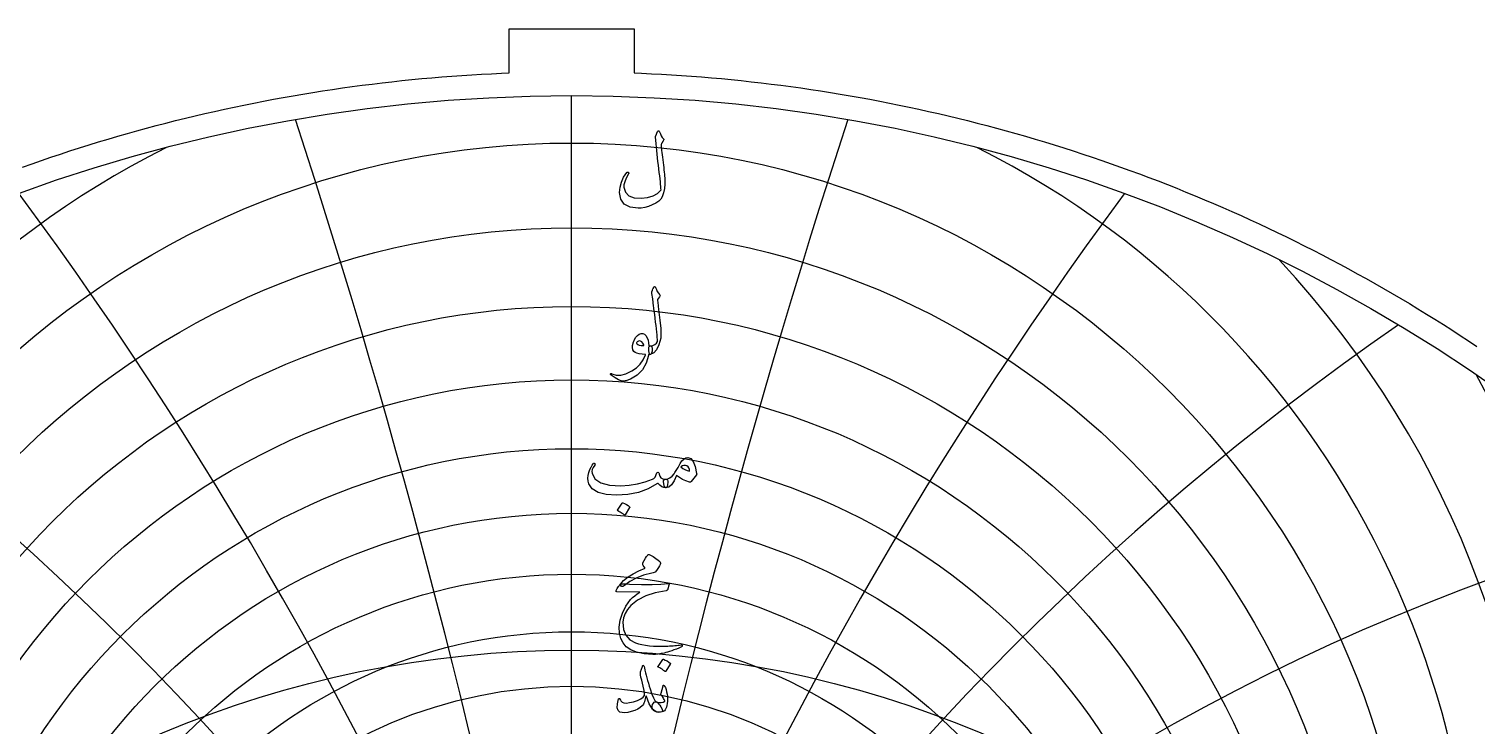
# Model space of a CAD drawing. Header units: millimetres. Extents: x -84 to 84, y -84 to 86.
# Drawn here: x -27.8 to 46.4, y 50.1 to 85.8 of the extents above; entities that cross this region are included whole.
import ezdxf

# ---------------------------------------------------------------- set-up
doc = ezdxf.new("R2010")
doc.units = ezdxf.units.MM
for name, color, linetype in [('CUT_OUTER', 1, 'Continuous'), ('ENGRAVE', 7, 'Continuous'), ('ENGRAVE_FINE', 8, 'Continuous'), ('TEXT', 5, 'Continuous')]:
    doc.layers.add(name, color=color, linetype=linetype)

msp = doc.modelspace()

# ---------------------------------------------------------------- linework, layer by layer
at = {"layer": 'CUT_OUTER'}
msp.add_lwpolyline([(-28.1547, 78.6872), (-27.6714, 78.8585), (-27.187, 79.0268), (-26.7016, 79.1921), (-26.2152, 79.3544), (-25.7278, 79.5138), (-25.2394, 79.6702), (-24.7501, 79.8235), (-24.2598, 79.9739), (-23.7686, 80.1212), (-23.2766, 80.2656), (-22.7836, 80.4069), (-22.2899, 80.5452), (-21.7952, 80.6804), (-21.2998, 80.8126), (-20.8035, 80.9418), (-20.3065, 81.0679), (-19.8087, 81.191), (-19.3101, 81.311), (-18.8108, 81.428), (-18.3108, 81.5419), (-17.8102, 81.6527), (-17.3088, 81.7604), (-16.8068, 81.8651), (-16.3042, 81.9667), (-15.8009, 82.0652), (-15.2971, 82.1606), (-14.7927, 82.2529), (-14.2877, 82.3421), (-13.7822, 82.4282), (-13.2762, 82.5112), (-12.7696, 82.5912), (-12.2626, 82.668), (-11.7552, 82.7416), (-11.2472, 82.8122), (-10.7389, 82.8797), (-10.2302, 82.944), (-9.721, 83.0052), (-9.2115, 83.0633), (-8.7017, 83.1182), (-8.1915, 83.1701), (-7.6811, 83.2188), (-7.1703, 83.2643), (-6.6593, 83.3068), (-6.148, 83.3461), (-5.6365, 83.3822), (-5.1247, 83.4152), (-4.6128, 83.4451), (-4.1007, 83.4718), (-3.5885, 83.4954), (-3.2025, 83.5108), (-3.2025, 85.7685), (3.2025, 85.7685), (3.2025, 83.5108), (3.5885, 83.4954), (4.1007, 83.4718), (4.6128, 83.4451), (5.1247, 83.4152), (5.6365, 83.3822), (6.148, 83.3461), (6.6593, 83.3068), (7.1703, 83.2643), (7.6811, 83.2188), (8.1915, 83.1701), (8.7017, 83.1182), (9.2115, 83.0633), (9.721, 83.0052), (10.2302, 82.944), (10.7389, 82.8797), (11.2472, 82.8122), (11.7552, 82.7416), (12.2626, 82.668), (12.7696, 82.5912), (13.2762, 82.5112), (13.7822, 82.4282), (14.2877, 82.3421), (14.7927, 82.2529), (15.2971, 82.1606), (15.8009, 82.0652), (16.3042, 81.9667), (16.8068, 81.8651), (17.3088, 81.7604), (17.8102, 81.6527), (18.3108, 81.5419), (18.8108, 81.428), (19.3101, 81.311), (19.8087, 81.191), (20.3065, 81.0679), (20.8035, 80.9418), (21.2998, 80.8126), (21.7952, 80.6804), (22.2899, 80.5452), (22.7836, 80.4069), (23.2766, 80.2656), (23.7686, 80.1212), (24.2598, 79.9739), (24.7501, 79.8235), (25.2394, 79.6702), (25.7278, 79.5138), (26.2152, 79.3544), (26.7016, 79.1921), (27.187, 79.0268), (27.6714, 78.8585), (28.1547, 78.6872), (28.637, 78.513), (29.1182, 78.3358), (29.5983, 78.1556), (30.0773, 77.9725), (30.5552, 77.7865), (31.0319, 77.5976), (31.5075, 77.4057), (31.9818, 77.2109), (32.455, 77.0132), (32.9269, 76.8126), (33.3976, 76.6092), (33.867, 76.4028), (34.3352, 76.1936), (34.8021, 75.9814), (35.2676, 75.7665), (35.7318, 75.5486), (36.1947, 75.328), (36.6563, 75.1045), (37.1164, 74.8781), (37.5751, 74.649), (38.0325, 74.417), (38.4884, 74.1823), (38.9428, 73.9447), (39.3958, 73.7044), (39.8473, 73.4612), (40.2973, 73.2154), (40.7458, 72.9667), (41.1927, 72.7153), (41.6381, 72.4612), (42.082, 72.2044), (42.5242, 71.9448), (42.9649, 71.6825), (43.4039, 71.4175), (43.8413, 71.1499), (44.277, 70.8795), (44.7111, 70.6065), (45.1435, 70.3309), (45.5742, 70.0525), (46.0031, 69.7716), (46.4304, 69.488)], dxfattribs=at)
at = {"layer": 'ENGRAVE'}
msp.add_lwpolyline([(0, -82.35), (0, 82.35)], dxfattribs=at)
for centre, radius in [((0, 0), 82.35), ((0, 35.1911), 40.3816), ((0, 29.8445), 27.962), ((0, 0), 53.9054)]:
    msp.add_circle(centre, radius, dxfattribs=at)
msp.add_arc((0, 44.4682), 56.9132, 161.989839, 18.010161, dxfattribs=at)
at = {"layer": 'ENGRAVE_FINE'}
for centre, radius in [((0, 36.6497), 43.2684), ((0, 33.8827), 37.6522), ((0, 32.7074), 35.061), ((0, 31.6505), 32.5915), ((0, 30.6997), 30.2293), ((0, 29.0758), 25.7788), ((0, 28.386), 23.6699)]:
    msp.add_circle(centre, radius, dxfattribs=at)
for centre, radius, start, end in [((-405.0736, -46.8593), 411.3225, 3.747031, 18.1283), ((-405.0736, -46.8593), 411.3225, 3.747031, 18.1283), ((405.0736, -46.8593), 411.3225, 161.8717, 176.252969), ((405.0736, -46.8593), 411.3225, 161.8717, 176.252969), ((0, 38.2792), 46.3354, 116.694811, 63.305189), ((-196.2397, -46.8593), 208.8339, 7.543642, 36.486596), ((-196.2397, -46.8593), 208.8339, 7.543642, 36.486596), ((196.2397, -46.8593), 208.8339, 143.513404, 172.456358), ((196.2397, -46.8593), 208.8339, 143.513404, 172.456358), ((0, 40.1044), 49.6093, 137.032807, 42.967193), ((-123.7124, -46.8593), 142.8508, 11.441846, 55.306369), ((-123.7124, -46.8593), 142.8508, 11.441846, 55.306369), ((123.7124, -46.8593), 142.8508, 124.693631, 168.558154), ((123.7124, -46.8593), 142.8508, 124.693631, 168.558154), ((0, 42.1552), 53.1224, 150.83708, 29.16292), ((-85.1215, -46.8593), 111.1182, 15.498747, 74.808085), ((-85.1215, -46.8593), 111.1182, 15.498747, 74.808085), ((85.1215, -46.8593), 111.1182, 105.191915, 164.501253), ((85.1215, -46.8593), 111.1182, 105.191915, 164.501253), ((0, 47.0883), 61.0292, 171.599741, 8.400259)]:
    msp.add_arc(centre, radius, start, end, dxfattribs=at)
at = {"layer": 'TEXT'}
for points in [[(4.4099, 80.5045), (4.4185, 80.5194), (4.4294, 80.5301), (4.4428, 80.5364), (4.4586, 80.5386), (4.4745, 80.5358), (4.4879, 80.5276), (4.4988, 80.5139), (4.5073, 80.4947), (4.5527, 80.383), (4.6011, 80.2865), (4.6525, 80.2053), (4.707, 80.1392), (4.7231, 80.1155), (4.7277, 80.0881), (4.7207, 80.057), (4.7021, 80.0223), (4.6903, 80.0056), (4.679, 79.9895), (4.6684, 79.9739), (4.6583, 79.959), (4.6489, 79.945), (4.64, 79.9322), (4.6318, 79.9207), (4.6242, 79.9103), (4.6114, 79.8915), (4.6023, 79.8689), (4.5968, 79.8428), (4.595, 79.8129), (4.6008, 79.7288), (4.6084, 79.637), (4.6178, 79.5376), (4.6291, 79.4306), (4.6419, 79.316), (4.6559, 79.1938), (4.6711, 79.064), (4.6875, 78.9266), (4.7059, 78.7894), (4.7222, 78.6605), (4.7364, 78.5398), (4.7484, 78.4274), (4.7586, 78.3228), (4.7673, 78.2259), (4.7744, 78.1365), (4.7801, 78.0548), (4.7865, 77.8128), (4.7667, 77.5836), (4.7207, 77.3672), (4.6486, 77.1636), (4.5783, 77.0439), (4.4696, 76.9334), (4.3226, 76.8321), (4.1372, 76.7399), (3.9363, 76.6635), (3.7476, 76.6096), (3.571, 76.5782), (3.4067, 76.5694), (2.9951, 76.626), (2.7005, 76.7812), (2.5227, 77.0351), (2.4619, 77.3876), (2.4832, 77.6503), (2.552, 77.9075), (2.6682, 78.1592), (2.832, 78.4054), (2.8445, 78.4198), (2.8576, 78.4286), (2.8713, 78.4319), (2.8856, 78.4298), (2.9008, 78.424), (2.9124, 78.4164), (2.9203, 78.407), (2.9245, 78.3957), (2.9276, 78.379), (2.927, 78.3628), (2.9227, 78.3473), (2.9148, 78.3324), (2.8031, 78.1148), (2.7261, 77.9294), (2.6838, 77.7763), (2.6762, 77.6554), (2.7574, 77.3952), (2.9331, 77.2135), (3.203, 77.1103), (3.5674, 77.0856), (3.8958, 77.1212), (4.1749, 77.2037), (4.4048, 77.3331), (4.5853, 77.5093), (4.5815, 77.5944), (4.5749, 77.6938), (4.5656, 77.8075), (4.5536, 77.9355), (4.5385, 78.0781), (4.5201, 78.2356), (4.4984, 78.408), (4.4732, 78.5954), (4.4495, 78.7887), (4.427, 78.9789), (4.4057, 79.1661), (4.3856, 79.3503), (4.367, 79.5314), (4.3503, 79.7094), (4.3354, 79.8845), (4.3223, 80.0564), (4.3028, 80.222), (4.3037, 80.2409), (4.3064, 80.2585), (4.311, 80.275), (4.3174, 80.2902)], [(4.1153, 72.2912), (4.1482, 72.3706), (4.1737, 72.4336), (4.192, 72.4802), (4.2029, 72.5103), (4.2115, 72.5295), (4.2224, 72.5432), (4.2358, 72.5514), (4.2517, 72.5542), (4.2696, 72.5511), (4.2845, 72.542), (4.2964, 72.5268), (4.3052, 72.5055), (4.3457, 72.4011), (4.3941, 72.307), (4.4504, 72.2233), (4.5146, 72.1499), (4.5326, 72.1265), (4.5378, 72.1), (4.5302, 72.0705), (4.5098, 72.0379), (4.4026, 71.887), (4.4099, 71.8194), (4.4172, 71.753), (4.4245, 71.6879), (4.4318, 71.624), (4.4392, 71.5613), (4.4465, 71.4998), (4.4538, 71.4395), (4.4611, 71.3805), (4.5283, 70.8338), (4.5694, 70.4064), (4.5843, 70.0984), (4.5731, 69.9097), (4.4812, 69.5672), (4.3612, 69.3143), (4.2133, 69.1508), (4.0374, 69.0769), (4.0325, 69.0769), (4.0276, 69.0769), (4.0228, 69.0769), (4.0179, 69.0769), (3.989, 69.1043), (3.9704, 69.167), (3.9622, 69.265), (3.9643, 69.3983), (3.9689, 69.4476), (3.9826, 69.4835), (4.0054, 69.5061), (4.0374, 69.5152), (4.1609, 69.5398), (4.2638, 69.5846), (4.346, 69.6494), (4.4075, 69.7343), (4.4034, 69.8363), (4.3959, 69.9523), (4.3851, 70.0823), (4.371, 70.2262), (4.3538, 70.3836), (4.3338, 70.5537), (4.3112, 70.7367), (4.2857, 70.9324), (4.2623, 71.1248), (4.2407, 71.2977), (4.2209, 71.4511), (4.2029, 71.585), (4.1874, 71.6995), (4.1749, 71.7944), (4.1655, 71.8699), (4.1591, 71.9259), (4.1104, 72.2035), (4.1089, 72.2309), (4.1092, 72.2547), (4.1113, 72.2747), (4.1153, 72.2912)], [(3.94, 69.0233), (3.8258, 68.6224), (3.6344, 68.2867), (3.3656, 68.0161), (3.0195, 67.8106), (2.9711, 67.7898), (2.9233, 67.7711), (2.8761, 67.7545), (2.8296, 67.74), (2.7839, 67.728), (2.7395, 67.7187), (2.6962, 67.7122), (2.6542, 67.7084), (2.5495, 67.7233), (2.4107, 67.7778), (2.2378, 67.8718), (2.0309, 68.0054), (2.0086, 68.0246), (1.9955, 68.0432), (1.9916, 68.0611), (1.9968, 68.0785), (2.0083, 68.0919), (2.0236, 68.098), (2.0424, 68.0968), (2.0649, 68.0882), (2.2801, 68.0185), (2.5215, 68.0188), (2.7891, 68.0891), (3.0828, 68.2295), (3.3227, 68.3923), (3.5211, 68.5838), (3.6782, 68.8038), (3.7939, 69.0525), (3.7929, 69.0613), (3.7902, 69.0684), (3.7856, 69.0735), (3.7792, 69.0769), (3.6115, 69.0866), (3.4688, 69.1061), (3.351, 69.1353), (3.2581, 69.1743), (3.1863, 69.2345), (3.1413, 69.3179), (3.123, 69.4245), (3.1315, 69.5541), (3.1343, 69.5713), (3.1376, 69.5888), (3.1416, 69.6067), (3.1461, 69.6248), (3.1513, 69.6435), (3.1571, 69.6631), (3.1635, 69.6837), (3.1705, 69.7051), (3.2277, 69.8442), (3.2971, 69.9596), (3.3787, 70.0512), (3.4724, 70.1191), (3.5683, 70.1562), (3.6563, 70.1556), (3.7363, 70.1173), (3.8085, 70.0412), (3.8715, 69.9352), (3.9193, 69.8123), (3.9518, 69.6723), (3.9692, 69.5152), (3.9788, 69.5153), (3.9881, 69.5158), (3.997, 69.5166), (4.0057, 69.5176), (4.0144, 69.5187), (4.0234, 69.5194), (4.0326, 69.5199), (4.0422, 69.5201), (4.0751, 69.5131), (4.1007, 69.4921), (4.1189, 69.4571), (4.1299, 69.408), (4.1345, 69.3542), (4.1335, 69.2997), (4.1272, 69.2446), (4.1153, 69.1889), (4.0998, 69.1399), (4.0824, 69.1049), (4.0632, 69.0839), (4.0422, 69.0769), (3.9497, 69.0769), (3.9491, 69.068), (3.9473, 69.0562), (3.9442, 69.0413), (3.94, 69.0233)], [(3.7062, 69.5688), (3.6551, 69.6579), (3.599, 69.721), (3.5382, 69.7578), (3.4724, 69.7684), (3.4332, 69.7581), (3.3982, 69.7417), (3.3674, 69.7191), (3.3409, 69.6905), (3.3324, 69.6753), (3.3312, 69.6589), (3.3373, 69.6412), (3.3507, 69.6223), (3.4009, 69.5782), (3.4736, 69.5481), (3.5689, 69.5319), (3.6867, 69.5298), (3.6989, 69.5322), (3.7062, 69.5395), (3.7086, 69.5517), (3.7062, 69.5688)], [(1.1104, 63.4745), (1.1277, 63.4934), (1.1457, 63.5013), (1.1643, 63.4982), (1.1834, 63.4842), (1.1981, 63.466), (1.2029, 63.4453), (1.1981, 63.4221), (1.1834, 63.3966), (1.1092, 63.2815), (1.0617, 63.175), (1.041, 63.077), (1.0471, 62.9875), (1.1996, 62.6934), (1.4964, 62.4883), (1.9374, 62.372), (2.5227, 62.3446), (2.9571, 62.3766), (3.3738, 62.4432), (3.7729, 62.5446), (4.1542, 62.6806), (4.2215, 62.7205), (4.2772, 62.7817), (4.3214, 62.8642), (4.3539, 62.968), (4.3649, 62.9975), (4.3831, 63.0179), (4.4087, 63.0292), (4.4416, 63.0313), (4.465, 63.0213), (4.4818, 63.0009), (4.4918, 62.9701), (4.4952, 62.929), (4.518, 62.8274), (4.5816, 62.7513), (4.686, 62.7007), (4.8312, 62.6758), (4.8836, 62.6642), (4.9189, 62.6344), (4.9371, 62.5863), (4.9383, 62.5199), (4.9207, 62.3964), (4.8969, 62.3081), (4.8671, 62.2551), (4.8312, 62.2375), (4.7244, 62.2515), (4.623, 62.2935), (4.5271, 62.3635), (4.4367, 62.4615), (4.4291, 62.4654), (4.416, 62.4627), (4.3975, 62.4533), (4.3734, 62.4371), (3.9193, 62.1815), (3.4237, 61.9988), (2.8868, 61.8892), (2.3085, 61.8527), (1.774, 61.8892), (1.3588, 61.9988), (1.0629, 62.1815), (0.8864, 62.4371), (0.8462, 62.5799), (0.8328, 62.7257), (0.8462, 62.8745), (0.8864, 63.0264), (0.9405, 63.1677), (0.9959, 63.2894), (1.0526, 63.3917), (1.1104, 63.4745)], [(5.9611, 63.7862), (6.1136, 63.732), (6.2399, 63.5792), (6.34, 63.3278), (6.414, 62.9777), (6.4167, 62.9525), (6.4152, 62.9302), (6.4094, 62.9111), (6.3994, 62.8949), (6.1315, 62.5589), (6.113, 62.5385), (6.0914, 62.526), (6.0667, 62.5215), (6.039, 62.5248), (5.857, 62.5869), (5.6859, 62.666), (5.5258, 62.7622), (5.3767, 62.8755), (5.2564, 62.5963), (5.1246, 62.397), (4.9813, 62.2773), (4.8263, 62.2375), (4.809, 62.2439), (4.791, 62.263), (4.7725, 62.295), (4.7533, 62.3397), (4.7238, 62.4505), (4.7131, 62.5394), (4.7213, 62.6064), (4.7484, 62.6514), (4.7642, 62.6621), (4.7825, 62.6697), (4.8032, 62.6743), (4.8263, 62.6758), (4.9371, 62.6947), (5.0455, 62.7464), (5.1514, 62.831), (5.2549, 62.9485), (5.3003, 63.0167), (5.3681, 63.1287), (5.4585, 63.2845), (5.5715, 63.4842), (5.6597, 63.6163), (5.7541, 63.7107), (5.8545, 63.7673), (5.9611, 63.7862)], [(5.6104, 63.3089), (5.7017, 63.2328), (5.8052, 63.1701), (5.9209, 63.1208), (6.0487, 63.0849), (6.0417, 63.1808), (6.0159, 63.259), (5.9711, 63.3196), (5.9075, 63.3625), (5.8341, 63.3847), (5.7602, 63.3832), (5.6856, 63.3579), (5.6104, 63.3089)], [(2.5861, 61.4534), (2.5921, 61.4595), (2.6007, 61.4631), (2.6116, 61.4643), (2.625, 61.4631), (2.7197, 61.4248), (2.8089, 61.3779), (2.8926, 61.3225), (2.9708, 61.2586), (2.9784, 61.2488), (2.9818, 61.2391), (2.9808, 61.2293), (2.9757, 61.2196), (2.7468, 60.8495), (2.7382, 60.8406), (2.7273, 60.8385), (2.7139, 60.8431), (2.6981, 60.8543), (2.6844, 60.8641), (2.6628, 60.8787), (2.6332, 60.8982), (2.5958, 60.9225), (2.5498, 60.9517), (2.4947, 60.9858), (2.4305, 61.0248), (2.3572, 61.0686), (2.3474, 61.0759), (2.3425, 61.0832), (2.3425, 61.0905), (2.3474, 61.0978)], [(4.1104, 57.8627), (3.6849, 57.7516), (3.3093, 57.6082), (2.9836, 57.4326), (2.7078, 57.2247), (2.6655, 57.1928), (2.6262, 57.1748), (2.59, 57.1708), (2.5568, 57.1809), (2.5182, 57.2268), (2.524, 57.2917), (2.5742, 57.3754), (2.6688, 57.478), (2.8926, 57.6636), (3.1498, 57.8311), (3.4405, 57.9802), (3.7646, 58.1111), (3.6721, 58.2475), (3.6548, 58.2815), (3.6465, 58.3156), (3.6474, 58.3497), (3.6575, 58.3838), (3.7229, 58.5138), (3.7829, 58.6212), (3.8374, 58.7062), (3.8864, 58.7686), (3.9177, 58.7981), (3.9485, 58.8136), (3.9786, 58.8151), (4.0081, 58.8026), (4.1795, 58.7059), (4.3235, 58.6151), (4.4401, 58.5305), (4.5292, 58.452), (4.5466, 58.4267), (4.5548, 58.3948), (4.5539, 58.3561), (4.5439, 58.3108), (4.5125, 58.2398), (4.4623, 58.1537), (4.3932, 58.0523), (4.3052, 57.9358), (4.2821, 57.9184), (4.2419, 57.9005), (4.1847, 57.8819), (4.1104, 57.8627)], [(2.9611, 57.2978), (3.586, 57.2759), (4.1262, 57.2734), (4.5819, 57.2905), (4.953, 57.327), (4.9644, 57.3284), (4.9743, 57.3276), (4.9826, 57.3247), (4.9895, 57.3197), (4.9945, 57.3128), (4.9974, 57.3045), (4.9982, 57.2946), (4.9968, 57.2832), (4.9872, 57.2387), (4.9779, 57.1979), (4.9689, 57.1608), (4.9603, 57.1273), (4.9519, 57.0975), (4.9438, 57.0713), (4.9361, 57.0488), (4.9286, 57.0299), (4.9128, 56.9998), (4.8945, 56.9776), (4.8738, 56.9633), (4.8507, 56.9569), (4.2882, 56.8549), (3.7987, 56.6951), (3.3823, 56.4775), (3.039, 56.202), (2.8655, 56.0038), (2.7395, 55.7941), (2.6609, 55.5728), (2.6299, 55.34), (2.6597, 54.9744), (2.7784, 54.6764), (2.986, 54.446), (3.2825, 54.2831), (3.4362, 54.2338), (3.6051, 54.193), (3.7893, 54.1608), (3.9887, 54.137), (4.2029, 54.1215), (4.4318, 54.1139), (4.6754, 54.1142), (4.9335, 54.1224), (5.0252, 54.1276), (5.1155, 54.1334), (5.2042, 54.1398), (5.2914, 54.1468), (5.3765, 54.1544), (5.4588, 54.1626), (5.5384, 54.1714), (5.6153, 54.1809), (5.6387, 54.1821), (5.6555, 54.176), (5.6655, 54.1626), (5.6689, 54.1419), (5.667, 54.1179), (5.6616, 54.0993), (5.6524, 54.0862), (5.6396, 54.0786), (5.5021, 54.0205), (5.3718, 53.9678), (5.2488, 53.9206), (5.1331, 53.8789), (5.0251, 53.8424), (4.925, 53.8107), (4.8327, 53.7839), (4.7484, 53.762), (4.6691, 53.7459), (4.592, 53.7316), (4.5169, 53.7191), (4.444, 53.7085), (4.3729, 53.7002), (4.3034, 53.6951), (4.2354, 53.6929), (4.1689, 53.6939), (3.7147, 53.7292), (3.3361, 53.8059), (3.0329, 53.924), (2.8052, 54.0835), (2.6381, 54.2828), (2.5215, 54.5157), (2.4555, 54.782), (2.44, 55.0818), (2.4877, 55.4538), (2.6019, 55.8148), (2.7824, 56.1648), (3.0292, 56.5039), (3.1257, 56.6065), (3.235, 56.7048), (3.3571, 56.7989), (3.4919, 56.8887), (2.3133, 56.8984), (2.285, 56.9106), (2.2731, 56.9325), (2.2777, 56.9642), (2.2987, 57.0056), (2.3383, 57.0658), (2.3742, 57.12), (2.4065, 57.1681), (2.4351, 57.2101), (2.46, 57.2457), (2.4813, 57.2746), (2.499, 57.2969), (2.513, 57.3124), (2.5447, 57.3151), (2.6299, 57.3136), (2.7687, 57.3078), (2.9611, 57.2978)], [(4.6729, 53.431), (4.679, 53.4371), (4.6875, 53.4407), (4.6985, 53.4419), (4.7119, 53.4407), (4.8065, 53.4024), (4.8957, 53.3555), (4.9794, 53.3001), (5.0577, 53.2362), (5.0653, 53.2264), (5.0686, 53.2167), (5.0677, 53.2069), (5.0625, 53.1972), (4.8336, 52.8271), (4.8251, 52.8182), (4.8142, 52.8161), (4.8008, 52.8207), (4.7849, 52.8319), (4.7712, 52.8417), (4.7496, 52.8563), (4.7201, 52.8758), (4.6827, 52.9001), (4.6367, 52.9293), (4.5816, 52.9634), (4.5174, 53.0024), (4.444, 53.0462), (4.4343, 53.0535), (4.4294, 53.0608), (4.4294, 53.0681), (4.4343, 53.0755)], [(3.733, 53.0121), (3.761, 52.8845), (3.7914, 52.7546), (3.8243, 52.6227), (3.8596, 52.4886), (3.8973, 52.3518), (3.9375, 52.2116), (3.9801, 52.0681), (4.0252, 51.9212), (4.1162, 51.657), (4.1993, 51.4586), (4.2745, 51.3258), (4.3417, 51.2589), (4.4005, 51.219), (4.4599, 51.1627), (4.5198, 51.0899), (4.5804, 51.0008), (4.6376, 50.8903), (4.6534, 50.8072), (4.6279, 50.7515), (4.5609, 50.7232), (4.3445, 50.7451), (4.153, 50.8887), (3.9865, 51.1542), (3.845, 51.5414), (3.8419, 51.5477), (3.8377, 51.5523), (3.8322, 51.555), (3.8255, 51.556), (3.8206, 51.555), (3.8158, 51.5523), (3.8109, 51.5477), (3.806, 51.5414), (3.7923, 51.4786), (3.7756, 51.4123), (3.7558, 51.3423), (3.733, 51.2686), (3.708, 51.1989), (3.6818, 51.1408), (3.6544, 51.0942), (3.6258, 51.0592), (3.523, 50.9694), (3.3945, 50.89), (3.2405, 50.8209), (3.0609, 50.7621), (2.8783, 50.7186), (2.72, 50.7), (2.5861, 50.7064), (2.4765, 50.7378), (2.3827, 50.8163), (2.3401, 50.9545), (2.3486, 51.1523), (2.4083, 51.4099), (2.4141, 51.4184), (2.4217, 51.4245), (2.4311, 51.4281), (2.4424, 51.4293), (2.4558, 51.4278), (2.4667, 51.4232), (2.4753, 51.4156), (2.4813, 51.405), (2.5045, 51.3511), (2.53, 51.3064), (2.5581, 51.2708), (2.5885, 51.2443), (2.6835, 51.209), (2.8125, 51.2004), (2.9757, 51.2187), (3.1729, 51.2638), (3.3832, 51.3313), (3.5467, 51.4074), (3.6633, 51.492), (3.733, 51.5852), (3.7445, 51.6795), (3.7257, 51.8409), (3.6764, 52.0692), (3.5966, 52.3644), (3.5583, 52.5199), (3.5357, 52.6457), (3.529, 52.7415), (3.5382, 52.8076), (3.6307, 53.0706), (3.6407, 53.0983), (3.6514, 53.1181), (3.6627, 53.1299), (3.6745, 53.1339), (3.6891, 53.1263), (3.7038, 53.1035), (3.7184, 53.0654), (3.733, 53.0121)], [(4.7168, 51.4391), (4.6881, 51.4869), (4.6607, 51.528), (4.6346, 51.5624), (4.6096, 51.5901), (4.5916, 51.6138), (4.5816, 51.6412), (4.5795, 51.6722), (4.5853, 51.7069), (4.6875, 52.0771), (4.7018, 52.1093), (4.7204, 52.1185), (4.7432, 52.1045), (4.7703, 52.0673), (4.8111, 51.9885), (4.8458, 51.8932), (4.8744, 51.7815), (4.8969, 51.6534), (4.91, 51.5304), (4.9152, 51.4099), (4.9125, 51.2918), (4.9018, 51.1761), (4.8845, 51.0753), (4.8616, 50.9874), (4.8333, 50.9122), (4.7995, 50.8498), (4.7578, 50.8035), (4.7009, 50.767), (4.6288, 50.7402), (4.5414, 50.7232), (4.4519, 50.7198), (4.3685, 50.7341), (4.2912, 50.7661), (4.22, 50.8157), (4.1649, 50.8787), (4.136, 50.9508), (4.1332, 51.0321), (4.1567, 51.1225), (4.1941, 51.1965), (4.2383, 51.2431), (4.2891, 51.2622), (4.3466, 51.254), (4.4793, 51.2221), (4.595, 51.2187), (4.6936, 51.244), (4.7752, 51.2978), (4.777, 51.3121), (4.7679, 51.3405), (4.7478, 51.3828), (4.7168, 51.4391)]]:
    msp.add_lwpolyline(points, close=True, dxfattribs=at)

doc.saveas('drawing.dxf')
